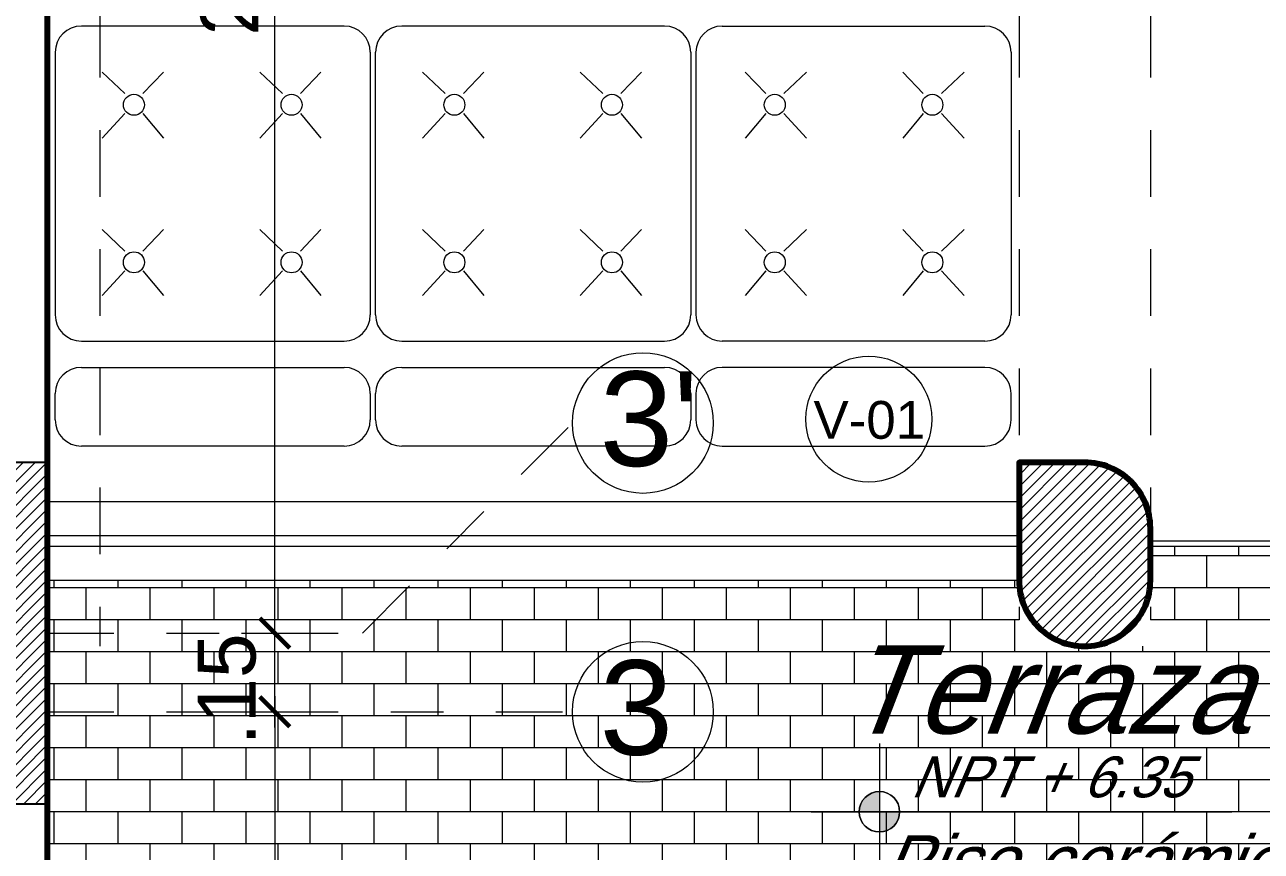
# Model space of a CAD drawing. Header units: millimetres. Extents: x 3779 to 7711, y 1445 to 3132.
# Drawn here: x 3910.459 to 3912.814, y 1481.469 to 1483.043 of the extents above; entities that cross this region are included whole.
import ezdxf

# ---------------------------------------------------------------- set-up
doc = ezdxf.new("R2010")
doc.units = ezdxf.units.MM
doc.header["$PDMODE"] = 3
doc.linetypes.add('DASHDOTX2', pattern=[50.8, 25.4, -12.7, 0, -12.7])
doc.linetypes.add('HIDDEN', pattern=[9.525, 6.35, -3.175])
for name, color, linetype, lineweight in [('cotas', 7, 'Continuous', 5), ('EJES', 20, 'DASHDOTX2', 9), ('MOBILIARIOS', 151, 'Continuous', 5), ('PERSONA', 7, 'Continuous', 9), ('pluma 1', 1, 'Continuous', 9), ('pluma 2', 2, 'Continuous', 20), ('pluma 2.5', 30, 'Continuous', 25), ('pluma 8', 98, 'Continuous', 80), ('proyecciones', 32, 'HIDDEN', 9), ('TEXTO', 7, 'Continuous', 9), ('TEXTURAS', 35, 'Continuous', 5)]:
    doc.layers.add(name, color=color, linetype=linetype, lineweight=lineweight)
doc.styles.add('nombreambiente', font='stylu.ttf', dxfattribs={"oblique": 20})
doc.styles.get("Standard").update_dxf_attribs({"font": 'arial.ttf'})
doc.styles.add('TIMES', font='arial.ttf', dxfattribs={"height": 0.11})
doc.dimstyles.new('julio', dxfattribs={"dimtxt": 0.11, "dimasz": 0.057, "dimexe": 0.03, "dimexo": 0.097, "dimgap": 0.0295, "dimtad": 1, "dimzin": 4, "dimdsep": 46, "dimtxsty": 'TIMES', "dimblk": 'ARCHTICK', "dimcen": 0, "dimdle": 0.03, "dimclrd": 256, "dimclre": 256, "dimclrt": 256, "dimadec": 0, "dimazin": 0, "dimtfac": 1, "dimtix": 1, "dimtmove": 2, "dimatfit": 2, "dimldrblk": 'ARCHTICK', "dimfxl": 1, "dimtolj": 1, "dimtzin": 0, "dimlwd": 5, "dimlwe": 5, "dimarcsym": 0})

# ---------------------------------------------------------------- blocks, each defined once
blk = doc.blocks.new('mueble2')
at = {"layer": 'MOBILIARIOS', "linetype": 'Continuous'}
for p, q in [((3892.8619, 1545.8007), (3892.6985, 1545.8007)), ((3893.1985, 1545.8007), (3892.8213, 1545.8007)), ((3893.4719, 1545.8007), (3893.3085, 1545.8007)), ((3893.8085, 1545.8007), (3893.4313, 1545.8007)), ((3893.9185, 1545.8007), (3894.2957, 1545.8007)), ((3894.255, 1545.8007), (3894.4185, 1545.8007)), ((3892.6485, 1545.7507), (3892.6485, 1545.2507)), ((3893.2485, 1545.7507), (3893.2485, 1545.2507)), ((3893.2585, 1545.2507), (3893.2585, 1545.7507)), ((3893.8585, 1545.7507), (3893.8585, 1545.2507)), ((3893.8685, 1545.7507), (3893.8685, 1545.2507)), ((3894.4685, 1545.7507), (3894.4685, 1545.2507)), ((3892.781, 1545.6722), (3892.7381, 1545.713)), ((3892.8157, 1545.6722), (3892.8545, 1545.713)), ((3893.081, 1545.6722), (3893.0381, 1545.713)), ((3893.1157, 1545.6722), (3893.1545, 1545.713)), ((3893.391, 1545.6722), (3893.3481, 1545.713)), ((3893.4257, 1545.6722), (3893.4645, 1545.713)), ((3893.691, 1545.6722), (3893.6481, 1545.713)), ((3893.7257, 1545.6722), (3893.7645, 1545.713)), ((3894.0013, 1545.6722), (3893.9624, 1545.713)), ((3894.036, 1545.6722), (3894.0789, 1545.713)), ((3894.3013, 1545.6722), (3894.2624, 1545.713)), ((3894.336, 1545.6722), (3894.3789, 1545.713)), ((3892.781, 1545.6342), (3892.7381, 1545.5875)), ((3892.8157, 1545.6342), (3892.8545, 1545.5875)), ((3893.081, 1545.6342), (3893.0381, 1545.5875)), ((3893.1157, 1545.6342), (3893.1545, 1545.5875)), ((3893.391, 1545.6342), (3893.3481, 1545.5875)), ((3893.4257, 1545.6342), (3893.4645, 1545.5875)), ((3893.691, 1545.6342), (3893.6481, 1545.5875)), ((3893.7257, 1545.6342), (3893.7645, 1545.5875)), ((3894.0013, 1545.6342), (3893.9624, 1545.5875)), ((3894.036, 1545.6342), (3894.0789, 1545.5875)), ((3894.3013, 1545.6342), (3894.2624, 1545.5875)), ((3894.336, 1545.6342), (3894.3789, 1545.5875)), ((3892.781, 1545.3722), (3892.7381, 1545.413)), ((3892.8157, 1545.3722), (3892.8545, 1545.413)), ((3893.081, 1545.3722), (3893.0381, 1545.413)), ((3893.1157, 1545.3722), (3893.1545, 1545.413)), ((3893.391, 1545.3722), (3893.3481, 1545.413)), ((3893.4257, 1545.3722), (3893.4645, 1545.413)), ((3893.691, 1545.3722), (3893.6481, 1545.413)), ((3893.7257, 1545.3722), (3893.7645, 1545.413)), ((3894.0013, 1545.3722), (3893.9624, 1545.413)), ((3894.036, 1545.3722), (3894.0789, 1545.413)), ((3894.3013, 1545.3722), (3894.2624, 1545.413)), ((3894.336, 1545.3722), (3894.3789, 1545.413)), ((3892.781, 1545.3342), (3892.7381, 1545.2875)), ((3892.8157, 1545.3342), (3892.8545, 1545.2875)), ((3893.081, 1545.3342), (3893.0381, 1545.2875)), ((3893.1157, 1545.3342), (3893.1545, 1545.2875)), ((3893.391, 1545.3342), (3893.3481, 1545.2875)), ((3893.4257, 1545.3342), (3893.4645, 1545.2875)), ((3893.691, 1545.3342), (3893.6481, 1545.2875)), ((3893.7257, 1545.3342), (3893.7645, 1545.2875)), ((3894.0013, 1545.3342), (3893.9624, 1545.2875)), ((3894.036, 1545.3342), (3894.0789, 1545.2875)), ((3894.3013, 1545.3342), (3894.2624, 1545.2875)), ((3894.336, 1545.3342), (3894.3789, 1545.2875)), ((3892.6985, 1545.2007), (3893.1985, 1545.2007)), ((3893.3085, 1545.2007), (3893.8085, 1545.2007)), ((3894.4185, 1545.2007), (3893.9185, 1545.2007)), ((3892.6985, 1545.1507), (3893.1985, 1545.1507)), ((3893.3085, 1545.1507), (3893.8085, 1545.1507)), ((3894.4185, 1545.1507), (3893.9185, 1545.1507)), ((3892.6485, 1545.0507), (3892.6485, 1545.1007)), ((3893.2485, 1545.1007), (3893.2485, 1545.0507)), ((3893.2585, 1545.0507), (3893.2585, 1545.1007)), ((3893.8585, 1545.1007), (3893.8585, 1545.0507)), ((3893.8685, 1545.1007), (3893.8685, 1545.0507)), ((3894.4685, 1545.0507), (3894.4685, 1545.1007)), ((3893.1985, 1545.0007), (3892.6985, 1545.0007)), ((3893.8085, 1545.0007), (3893.3085, 1545.0007)), ((3893.9185, 1545.0007), (3894.4185, 1545.0007))]:
    blk.add_line(p, q, dxfattribs=at)
for centre in [(3892.7985, 1545.6507), (3893.0985, 1545.6507), (3893.4085, 1545.6507), (3893.7085, 1545.6507), (3894.0185, 1545.6507), (3894.3185, 1545.6507), (3892.7985, 1545.3507), (3893.0985, 1545.3507), (3893.4085, 1545.3507), (3893.7085, 1545.3507), (3894.0185, 1545.3507), (3894.3185, 1545.3507)]:
    blk.add_circle(centre, 0.02, dxfattribs=at)
for centre, start, end in [((3892.6985, 1545.7507), 90, 180), ((3893.1985, 1545.7507), 0, 90), ((3893.3085, 1545.7507), 90, 180), ((3893.8085, 1545.7507), 0, 90), ((3893.9185, 1545.7507), 90, 180), ((3894.4185, 1545.7507), 0, 90), ((3892.6985, 1545.2507), 180, 270), ((3892.6985, 1545.2507), 180, 270), ((3893.1985, 1545.2507), 270, 0), ((3893.3085, 1545.2507), 180, 270), ((3893.3085, 1545.2507), 180, 270), ((3893.8085, 1545.2507), 270, 0), ((3893.9185, 1545.2507), 180, 270), ((3894.4185, 1545.2507), 270, 0), ((3894.4185, 1545.2507), 270, 0), ((3892.6985, 1545.1007), 90, 180), ((3892.6985, 1545.1007), 90, 180), ((3893.1985, 1545.1007), 0, 90), ((3893.3085, 1545.1007), 90, 180), ((3893.3085, 1545.1007), 90, 180), ((3893.8085, 1545.1007), 0, 90), ((3893.9185, 1545.1007), 90, 180), ((3894.4185, 1545.1007), 0, 90), ((3894.4185, 1545.1007), 0, 90), ((3892.6985, 1545.0507), 180, 270), ((3892.6985, 1545.0507), 180, 270), ((3893.1985, 1545.0507), 270, 0), ((3893.3085, 1545.0507), 180, 270), ((3893.3085, 1545.0507), 180, 270), ((3893.8085, 1545.0507), 270, 0), ((3893.9185, 1545.0507), 180, 270), ((3894.4185, 1545.0507), 270, 0), ((3894.4185, 1545.0507), 270, 0)]:
    blk.add_arc(centre, 0.05, start, end, dxfattribs=at)
blk = doc.blocks.new('iiuyu')
at = {"layer": 'pluma 1', "ltscale": 0.3}
h = blk.add_hatch(color=256, dxfattribs=at)
h.paths.add_polyline_path([(1118.6362, 393.0279, 0.414214), (1118.5977, 392.9893), (1118.6362, 392.9893)])
h.paths.add_polyline_path([(1118.6747, 392.9893), (1118.6362, 392.9893), (1118.6362, 392.9508, 0.414214)])
for p, q in [((1118.6362, 393.1195), (1118.6362, 392.8592)), ((1118.506, 392.9893), (1119.307, 392.9893))]:
    blk.add_line(p, q, dxfattribs=at)
blk.add_circle((1118.6362, 392.9893), 0.0385, dxfattribs=at)
for start, end in [(0, 180), (180, 0)]:
    blk.add_arc((1118.6362, 392.9893), 0.0385, start, end, dxfattribs=at)
blk = doc.blocks.new('_ArchTick')
at = {"color": 0, "linetype": 'ByBlock', "lineweight": 40, "const_width": 0.15}
blk.add_lwpolyline([(-0.5, -0.5), (0.5, 0.5)], dxfattribs=at)
blk = doc.blocks.new('*D389')
at = {"layer": 'cotas', "lineweight": 5, "transparency": 16777216}
for p, q in [((3916.1024, 1481.8372), (3916.1024, 1480.3292)), ((3901.5524, 1480.8622), (3901.5524, 1480.3292)), ((3901.5224, 1480.3592), (3916.1324, 1480.3592))]:
    blk.add_line(p, q, dxfattribs=at)
at = {"layer": 'Defpoints', "color": 0, "transparency": 16777216}
for p in [(3916.1024, 1481.9342), (3901.5524, 1480.9592), (3916.1024, 1480.3592)]:
    blk.add_point(p, dxfattribs=at)
at = {"layer": 'cotas', "lineweight": 5, "transparency": 16777216, "xscale": 0.057, "yscale": 0.057, "zscale": 0.057, "rotation": 180}
blk.add_blockref('_ArchTick', (3901.5524, 1480.3592), dxfattribs=at)
at = {"layer": 'cotas', "lineweight": 5, "transparency": 16777216, "xscale": 0.057, "yscale": 0.057, "zscale": 0.057}
blk.add_blockref('_ArchTick', (3916.1024, 1480.3592), dxfattribs=at)
at = {"layer": 'cotas', "transparency": 16777216, "insert": (3908.8274, 1480.4449), "char_height": 0.11, "attachment_point": 5, "style": 'TIMES'}
blk.add_mtext('\\A1;14.55', dxfattribs=at)
blk = doc.blocks.new('*D453')
at = {"layer": 'cotas', "lineweight": 5, "transparency": 16777216}
for p, q in [((3910.9354, 1481.7042), (3910.9354, 1481.9142)), ((3910.8719, 1481.8842), (3910.9654, 1481.8842)), ((3910.8719, 1481.7342), (3910.9654, 1481.7342))]:
    blk.add_line(p, q, dxfattribs=at)
at = {"layer": 'Defpoints', "color": 0, "transparency": 16777216}
for p in [(3910.7749, 1481.8842), (3910.9354, 1481.8842), (3910.7749, 1481.7342)]:
    blk.add_point(p, dxfattribs=at)
at = {"layer": 'cotas', "lineweight": 5, "transparency": 16777216, "xscale": 0.057, "yscale": 0.057, "zscale": 0.057}
for p, rotation in [((3910.9354, 1481.8842), 90), ((3910.9354, 1481.7342), 270)]:
    blk.add_blockref('_ArchTick', p, dxfattribs=dict(at, rotation=rotation))
at = {"layer": 'cotas', "transparency": 16777216, "insert": (3910.8446, 1481.7769), "char_height": 0.11, "attachment_point": 5, "rotation": 90, "style": 'TIMES'}
blk.add_mtext('\\A1;.15', dxfattribs=at)
blk = doc.blocks.new('*D454')
at = {"layer": 'cotas', "lineweight": 5, "transparency": 16777216}
for p, q in [((3910.9354, 1481.8542), (3910.9354, 1484.4892)), ((3910.6994, 1484.4592), (3910.9654, 1484.4592)), ((3910.8719, 1481.8842), (3910.9654, 1481.8842))]:
    blk.add_line(p, q, dxfattribs=at)
at = {"layer": 'Defpoints', "color": 0, "transparency": 16777216}
for p in [(3910.6024, 1484.4592), (3910.9354, 1484.4592), (3910.7749, 1481.8842)]:
    blk.add_point(p, dxfattribs=at)
at = {"layer": 'cotas', "lineweight": 5, "transparency": 16777216, "xscale": 0.057, "yscale": 0.057, "zscale": 0.057}
for p, rotation in [((3910.9354, 1484.4592), 90), ((3910.9354, 1481.8842), 270)]:
    blk.add_blockref('_ArchTick', p, dxfattribs=dict(at, rotation=rotation))
at = {"layer": 'cotas', "transparency": 16777216, "insert": (3910.8498, 1483.1717), "char_height": 0.11, "attachment_point": 5, "rotation": 90, "style": 'TIMES'}
blk.add_mtext('\\A1;2.58', dxfattribs=at)
blk = doc.blocks.new('*D455')
at = {"layer": 'cotas', "lineweight": 5, "transparency": 16777216}
for p, q in [((3910.9354, 1481.7642), (3910.9354, 1480.9292)), ((3910.7729, 1481.7342), (3910.9654, 1481.7342)), ((3910.5994, 1480.9592), (3910.9654, 1480.9592))]:
    blk.add_line(p, q, dxfattribs=at)
at = {"layer": 'Defpoints', "color": 0, "transparency": 16777216}
for p in [(3910.6759, 1481.7342), (3910.5024, 1480.9592), (3910.9354, 1480.9592)]:
    blk.add_point(p, dxfattribs=at)
at = {"layer": 'cotas', "lineweight": 5, "transparency": 16777216, "xscale": 0.057, "yscale": 0.057, "zscale": 0.057}
for p, rotation in [((3910.9354, 1481.7342), 90), ((3910.9354, 1480.9592), 270)]:
    blk.add_blockref('_ArchTick', p, dxfattribs=dict(at, rotation=rotation))
at = {"layer": 'cotas', "transparency": 16777216, "insert": (3910.8447, 1481.1584), "char_height": 0.11, "attachment_point": 5, "rotation": 90, "style": 'TIMES'}
blk.add_mtext('\\A1;.78', dxfattribs=at)

msp = doc.modelspace()

# ---------------------------------------------------------------- hatches: boundary and pattern name
at = {"layer": 'TEXTURAS'}
h = msp.add_hatch(dxfattribs=at)
h.set_pattern_fill('LINE', color=256, scale=0.005, angle=45)
h.set_pattern_definition([(45, (47.688948, -57.590765), (-0.01122532015, 0.01122532015), [])])
h.paths.add_polyline_path([(3910.5024, 1482.2092), (3910.3524, 1482.2092), (3910.3524, 1481.5592), (3910.5024, 1481.5592)])
h = msp.add_hatch(dxfattribs=at)
h.set_pattern_fill('LINE', color=256, scale=0.005, angle=45)
h.set_pattern_definition([(45, (-67.538406, -18.436455), (-0.01122532015, 0.01122532015), [])])
h.paths.add_polyline_path([(3912.6024, 1482.0842, 0.414214), (3912.4774, 1482.2092), (3912.3524, 1482.2092), (3912.3524, 1482.0842), (3912.3524, 1481.9842, 0.414214), (3912.4774, 1481.8592, 0.414214), (3912.6024, 1481.9842)])
h = msp.add_hatch(dxfattribs=at)
h.set_pattern_fill('AR-B816', color=256, scale=0.0003)
h.set_pattern_definition([(0, (-1.28792, -70.31427), (1e-17, 0.06096), []), (90, (-1.28792, -70.31427), (-0.06096, 0.06096), [0.06096, -0.06096])])
h.paths.add_polyline_path([(3914.6281, 1481.1092), (3914.6281, 1481.9342), (3914.6031, 1481.9342), (3914.6031, 1481.1342), (3910.5024, 1481.1342), (3910.5024, 1481.1092)])
h.paths.add_polyline_path([(3912.3524, 1481.9842), (3910.5024, 1481.9842), (3910.5024, 1481.1842), (3914.5531, 1481.1842), (3914.5531, 1481.9342), (3914.3281, 1481.9342), (3914.3281, 1482.0392), (3913.4153, 1482.0392), (3913.4153, 1482.0492), (3912.6024, 1482.0492), (3912.6024, 1481.8592), (3912.3524, 1481.8592)])

# ---------------------------------------------------------------- linework, layer by layer
at = {"layer": 'EJES', "ltscale": 0.005}
for p, q in [((3911.1024, 1481.8842), (3911.5024, 1482.2842)), ((3910.5024, 1481.8842), (3911.1024, 1481.8842)), ((3910.5024, 1481.7342), (3911.5024, 1481.7342))]:
    msp.add_line(p, q, dxfattribs=at)
at = {"layer": 'pluma 1'}
for p, q in [((3912.3524, 1482.0692), (3910.5024, 1482.0692)), ((3912.3524, 1482.0492), (3910.5024, 1482.0492)), ((3913.5153, 1482.0592), (3912.6024, 1482.0592)), ((3914.3281, 1482.0492), (3912.6024, 1482.0492))]:
    msp.add_line(p, q, dxfattribs=at)
for centre, radius in [((3911.6363, 1482.2842), 0.1339), ((3912.0664, 1482.2917), 0.12), ((3911.6363, 1481.7342), 0.1339)]:
    msp.add_circle(centre, radius, dxfattribs=at)
at = {"layer": 'pluma 2'}
for p, q in [((3912.3524, 1482.1342), (3910.5024, 1482.1342)), ((3912.3524, 1481.9842), (3910.5024, 1481.9842))]:
    msp.add_line(p, q, dxfattribs=at)
at = {"layer": 'pluma 2.5'}
msp.add_lwpolyline([(3910.3524, 1481.5592), (3910.5024, 1481.5592), (3910.5024, 1482.2092), (3910.3524, 1482.2092), (3910.3524, 1481.5592)], dxfattribs=at)
at = {"layer": 'pluma 8'}
msp.add_line((3910.5024, 1484.3092), (3910.5024, 1480.9592), dxfattribs=at)
msp.add_lwpolyline([(3912.6024, 1482.0842, 0.414214), (3912.4774, 1482.2092), (3912.3524, 1482.2092), (3912.3524, 1482.0842), (3912.3524, 1481.9842, 0.414214), (3912.4774, 1481.8592, 0.414214), (3912.6024, 1481.9842)], format="xyb", close=True, dxfattribs=at)
at = {"layer": 'proyecciones', "linetype": 'HIDDEN', "ltscale": 0.02}
for p, q in [((3910.6024, 1487.6092), (3910.6024, 1481.8592)), ((3912.3524, 1487.6092), (3912.3524, 1481.9092)), ((3912.6024, 1487.6092), (3912.6024, 1481.9092))]:
    msp.add_line(p, q, dxfattribs=at)

# ---------------------------------------------------------------- block references
at = {"layer": 'pluma 1', "linetype": 'Continuous'}
msp.add_blockref('iiuyu', (2793.4504, 1088.5545), dxfattribs=at)
at = {"layer": 'TEXTURAS'}
msp.add_blockref('mueble2', (17.8689, -62.7604), dxfattribs=at)

# ---------------------------------------------------------------- texts
at = {"layer": 'PERSONA', "linetype": 'Continuous', "insert": (3911.9611, 1482.3262), "char_height": 0.072, "width": 1.154549, "attachment_point": 1}
msp.add_mtext('V-01', dxfattribs=at)
at = {"layer": 'TEXTO', "color": 5, "char_height": 0.18, "width": 2.597734, "attachment_point": 1}
for s, insert in [("{\\C7;3'}", (3911.5539, 1482.3824)), ('{\\C7;3}', (3911.5539, 1481.8324))]:
    msp.add_mtext(s, dxfattribs=dict(at, insert=insert))
at = {"layer": 'TEXTO', "attachment_point": 1, "style": 'nombreambiente'}
for s, insert, char_height, width in [('{\\Q21;Terraza}', (3912.0146, 1481.8608), 0.168, 1.67738), ('{\\Q23;NPT + 6.35}', (3912.145, 1481.6492), 0.078, 0.949042), ('{\\Q23; Piso cerámico    \\P   .42 x .42\\P   }', (3912.0525, 1481.499), 0.0975, 1.795972)]:
    msp.add_mtext(s, dxfattribs=dict(at, insert=insert, char_height=char_height, width=width))

# ---------------------------------------------------------------- dimensions: what is measured, and where the dimension line sits
at = {"layer": 'cotas'}
dim = msp.add_linear_dim(base=(3910.9354427848, 1484.4592296829), p1=(3910.7748757595, 1481.8842296829), p2=(3910.6024037863, 1484.4592296829), angle=90, dimstyle='julio', dxfattribs=at)
dim.commit()
dim.dimension.update_dxf_attribs({"geometry": '*D454', "text_midpoint": (3910.8497797561, 1483.1717296829)})
dim = msp.add_linear_dim(base=(3916.1024, 1480.3592), p1=(3901.5524, 1480.9592), p2=(3916.1024, 1481.9342), dimstyle='julio', dxfattribs=at)
dim.commit()
dim.dimension.update_dxf_attribs({"geometry": '*D389', "text_midpoint": (3908.8274, 1480.4449)})
for base, p1, p2, picture, middle in [((3910.9354, 1481.8842), (3910.7749, 1481.7342), (3910.7749, 1481.8842), '*D453', (3910.8446, 1481.7769)), ((3910.9354427848, 1480.9592296829), (3910.6758930491, 1481.7342296829), (3910.5024037863, 1480.9592296829), '*D455', (3910.8446740262, 1481.1583823262))]:
    dim = msp.add_linear_dim(base=base, p1=p1, p2=p2, angle=90, dimstyle='julio', dxfattribs=at)
    dim.commit()
    dim.dimension.update_dxf_attribs({"geometry": picture, "text_midpoint": middle, "dimtype": 160})

doc.saveas('drawing.dxf')
